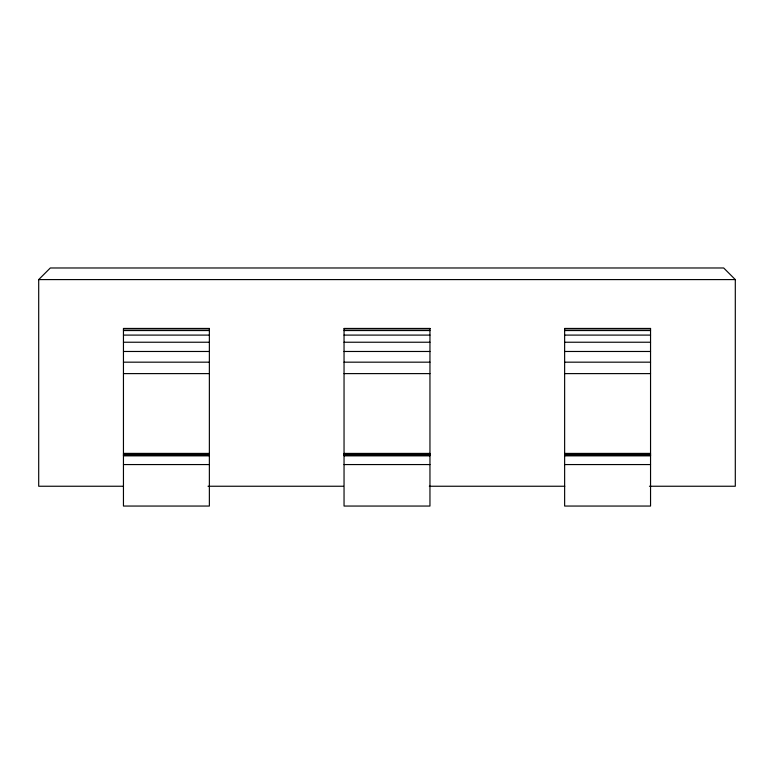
<?xml version="1.0" encoding="UTF-8"?>
<svg xmlns="http://www.w3.org/2000/svg" width="774" height="774" viewBox="0 0 774 774"><rect width="100%" height="100%" fill="white"/><g stroke="black" fill="none" stroke-linecap="round" stroke-linejoin="round"><path stroke-width="1.16" d="M123.356 486.246L38.7 486.246L38.7 279.588L50.31 267.978L723.69 267.978L735.3 279.588L735.3 486.246L649.434 486.246M38.7 279.588L735.3 279.588M123.453 328.882L209.367 328.882M344.043 328.882L429.957 328.882M564.633 328.882L650.547 328.882M123.453 330.546L209.367 330.546M344.043 330.546L429.957 330.546M564.633 330.546L650.547 330.546M123.453 335.094L209.367 335.094M344.043 335.094L429.957 335.094M564.633 335.094L650.547 335.094M123.453 342.234L209.367 342.234M344.043 342.234L429.957 342.234M564.633 342.234L650.547 342.234M123.453 351.473L209.367 351.473M344.043 351.473L429.957 351.473M564.633 351.473L650.547 351.473M123.453 362.174L209.367 362.174M344.043 362.174L429.957 362.174M564.633 362.174L650.547 362.174M123.453 373.61L209.367 373.61M344.043 373.61L429.957 373.61M564.633 373.61L650.547 373.61M123.453 453.39L209.367 453.419M344.043 453.419L429.957 453.409M564.633 453.419L650.547 453.4M123.453 454.086L209.367 454.086M344.043 454.086L429.957 454.086M564.633 454.086L650.547 454.086M123.453 454.696L209.367 454.696M344.043 454.696L429.957 454.696M564.633 454.696L650.547 454.696M123.453 455.199L209.367 455.199M344.043 455.199L429.957 455.199M564.633 455.199L650.547 455.199M123.453 455.547L209.367 455.547M344.043 455.547L429.957 455.547M564.633 455.547L650.547 455.547M123.453 455.722L209.367 455.722M344.043 455.722L429.957 455.722M564.633 455.722L650.547 455.722M123.453 464.564L209.367 464.564M344.043 464.564L429.957 464.564M564.633 464.564L650.547 464.564M208.013 486.246L343.463 486.246M429.328 486.246L564.778 486.246M209.367 328.447L123.453 328.447L123.453 506.051L209.367 506.051L209.367 328.447M429.957 328.447L344.043 328.447L344.043 506.051L429.957 506.051L429.957 328.447M650.547 328.447L564.633 328.447L564.633 506.051L650.547 506.051L650.547 328.447"/></g></svg>
